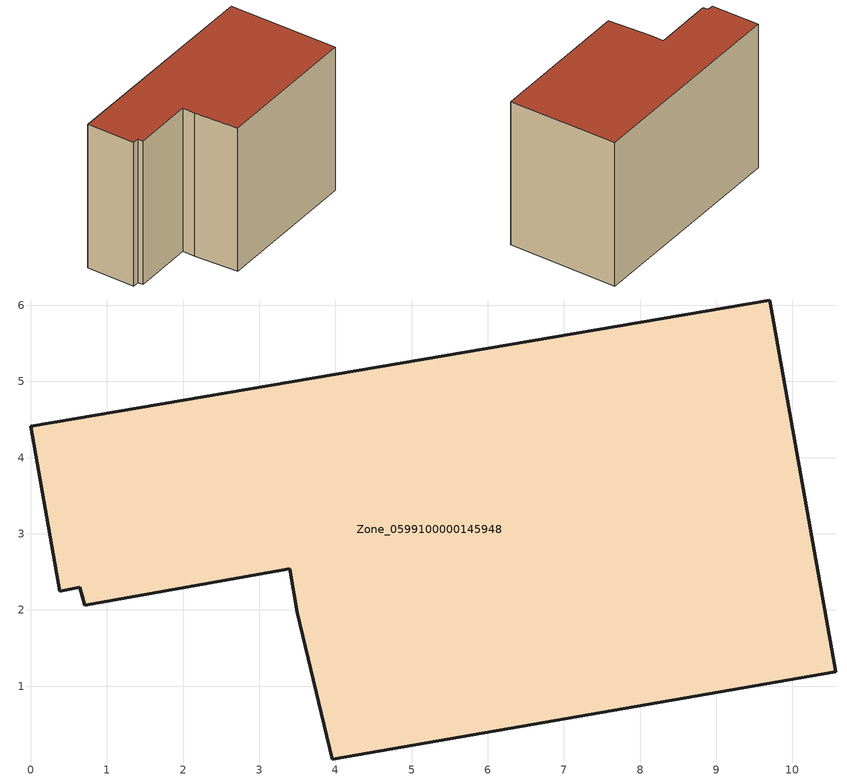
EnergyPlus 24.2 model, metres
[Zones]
Zone_0599100000145948
 floor ground (C_G): 0.71,2.06 0.64,2.3 0.38,2.25 0,4.41 9.7,6.07 10.57,1.19 3.96,0.04 3.5,1.96 3.4,2.54 z0
 wall outside (C_F): 10.57,1.19 9.7,6.07 0,4.41 0.38,2.25 0.64,2.3 0.71,2.06 3.4,2.54 3.5,1.96 3.96,0.04 10.57,1.19 z0:6.88
 roof outside (C_R): 0.64,2.3 0.71,2.06 3.4,2.54 3.5,1.96 3.96,0.04 10.57,1.19 9.7,6.07 0,4.41 0.38,2.25 z6.88
[BUILDING]
Pand.0599100000145948: North Axis=0; Terrain=City; Loads Convergence Tolerance Value=0.04; Temperature Convergence Tolerance Value=0.4; Solar Distribution=FullExterior; Maximum Number of Warmup Days=25; Minimum Number of Warmup Days=1
[Site:Location]
Rotterdam.The.Hague.AP_ZH_NLD Design_Conditions: Latitude=51.96; Longitude=4.45; Time Zone=1; Elevation=-4.5
[SITE:GROUNDTEMPERATURE:BUILDINGSURFACE]
18, 18, 18, 18, 18, 18, 18, 18, 18, 18, 18, 18
[MATERIAL] Thermal Absorptance=0.9; Solar Absorptance=0.7; Visible Absorptance=0.7
Name | Roughness | Thickness | Conductivity | Density | Specific Heat
G.TI.1946 | MediumSmooth | 0.15 | 1 | 540 | 1210
F.TI.1946 | Rough | 0.3 | 0.857143 | 1920 | 840
R.TI.1946 | MediumRough | 0.2 | 0.1 | 1500 | 1000
[CONSTRUCTION]
C_G: G.TI.1946
C_F: F.TI.1946
C_R: R.TI.1946
[ZONE]
Zone_0599100000145948: Type=1; Multiplier=1; Ceiling Height=Autocalculate; Volume=Autocalculate; Floor Area=autocalculate; Part of Total Floor Area=Yes
[ZONEINFILTRATION:DESIGNFLOWRATE]
Infil_Zone_0599100000145948: Zone or ZoneList or Space or SpaceList=Zone_0599100000145948; Schedule=AlwaysOn; Design Flow Rate Calculation Method=Flow/Area; Flow Rate per Floor Area=0.003; Constant Term Coefficient=1; Temperature Term Coefficient=0; Velocity Term Coefficient=0; Velocity Squared Term Coefficient=0
[HVACTEMPLATE:ZONE:IDEALLOADSAIRSYSTEM]
Zone_0599100000145948: Maximum Heating Supply Air Temperature=50; Minimum Cooling Supply Air Temperature=13; Maximum Heating Supply Air Humidity Ratio=0.0156; Minimum Cooling Supply Air Humidity Ratio=0.0077; Heating Limit=NoLimit; Cooling Limit=NoLimit; Dehumidification Control Type=ConstantSensibleHeatRatio; Cooling Sensible Heat Ratio=0.7; Dehumidification Setpoint=60; Humidification Control Type=None; Humidification Setpoint=30; Outdoor Air Method=None; Outdoor Air Flow Rate per Person=0.00944; Outdoor Air Flow Rate per Zone Floor Area=0; Outdoor Air Flow Rate per Zone=0; Demand Controlled Ventilation Type=None; Outdoor Air Economizer Type=NoEconomizer; Heat Recovery Type=None; Sensible Heat Recovery Effectiveness=0.7; Latent Heat Recovery Effectiveness=0.65
[ZONECONTROL:THERMOSTAT]
ThermostatControl_Zone_0599100000145948: Zone or ZoneList=Zone_0599100000145948; Control Type Schedule=DualSetpointControlType; Control 1=Thermostat_Zone_0599100000145948; Temperature Difference Between Cutout And Setpoint=0
[THERMOSTATSETPOINT:DUALSETPOINT]
Thermostat_Zone_0599100000145948: Heating Setpoint Temperature Schedule=HeatingSetpoint_Zone_0599100000145948; Cooling Setpoint Temperature Schedule=CoolingSetpoint_Zone_0599100000145948
[SCHEDULE:COMPACT]
HeatingSetpoint_Zone_0599100000145948: Through: 12/31, For: AllDays, Until: 24:00, 21
CoolingSetpoint_Zone_0599100000145948: Through: 12/31, For: AllDays, Until: 24:00, 24
DualSetpointControlType: Through: 12/31, For: AllDays, Until: 24:00, 4
AlwaysOn: Through: 12/31, For: AllDays, Until: 24:00, 1
